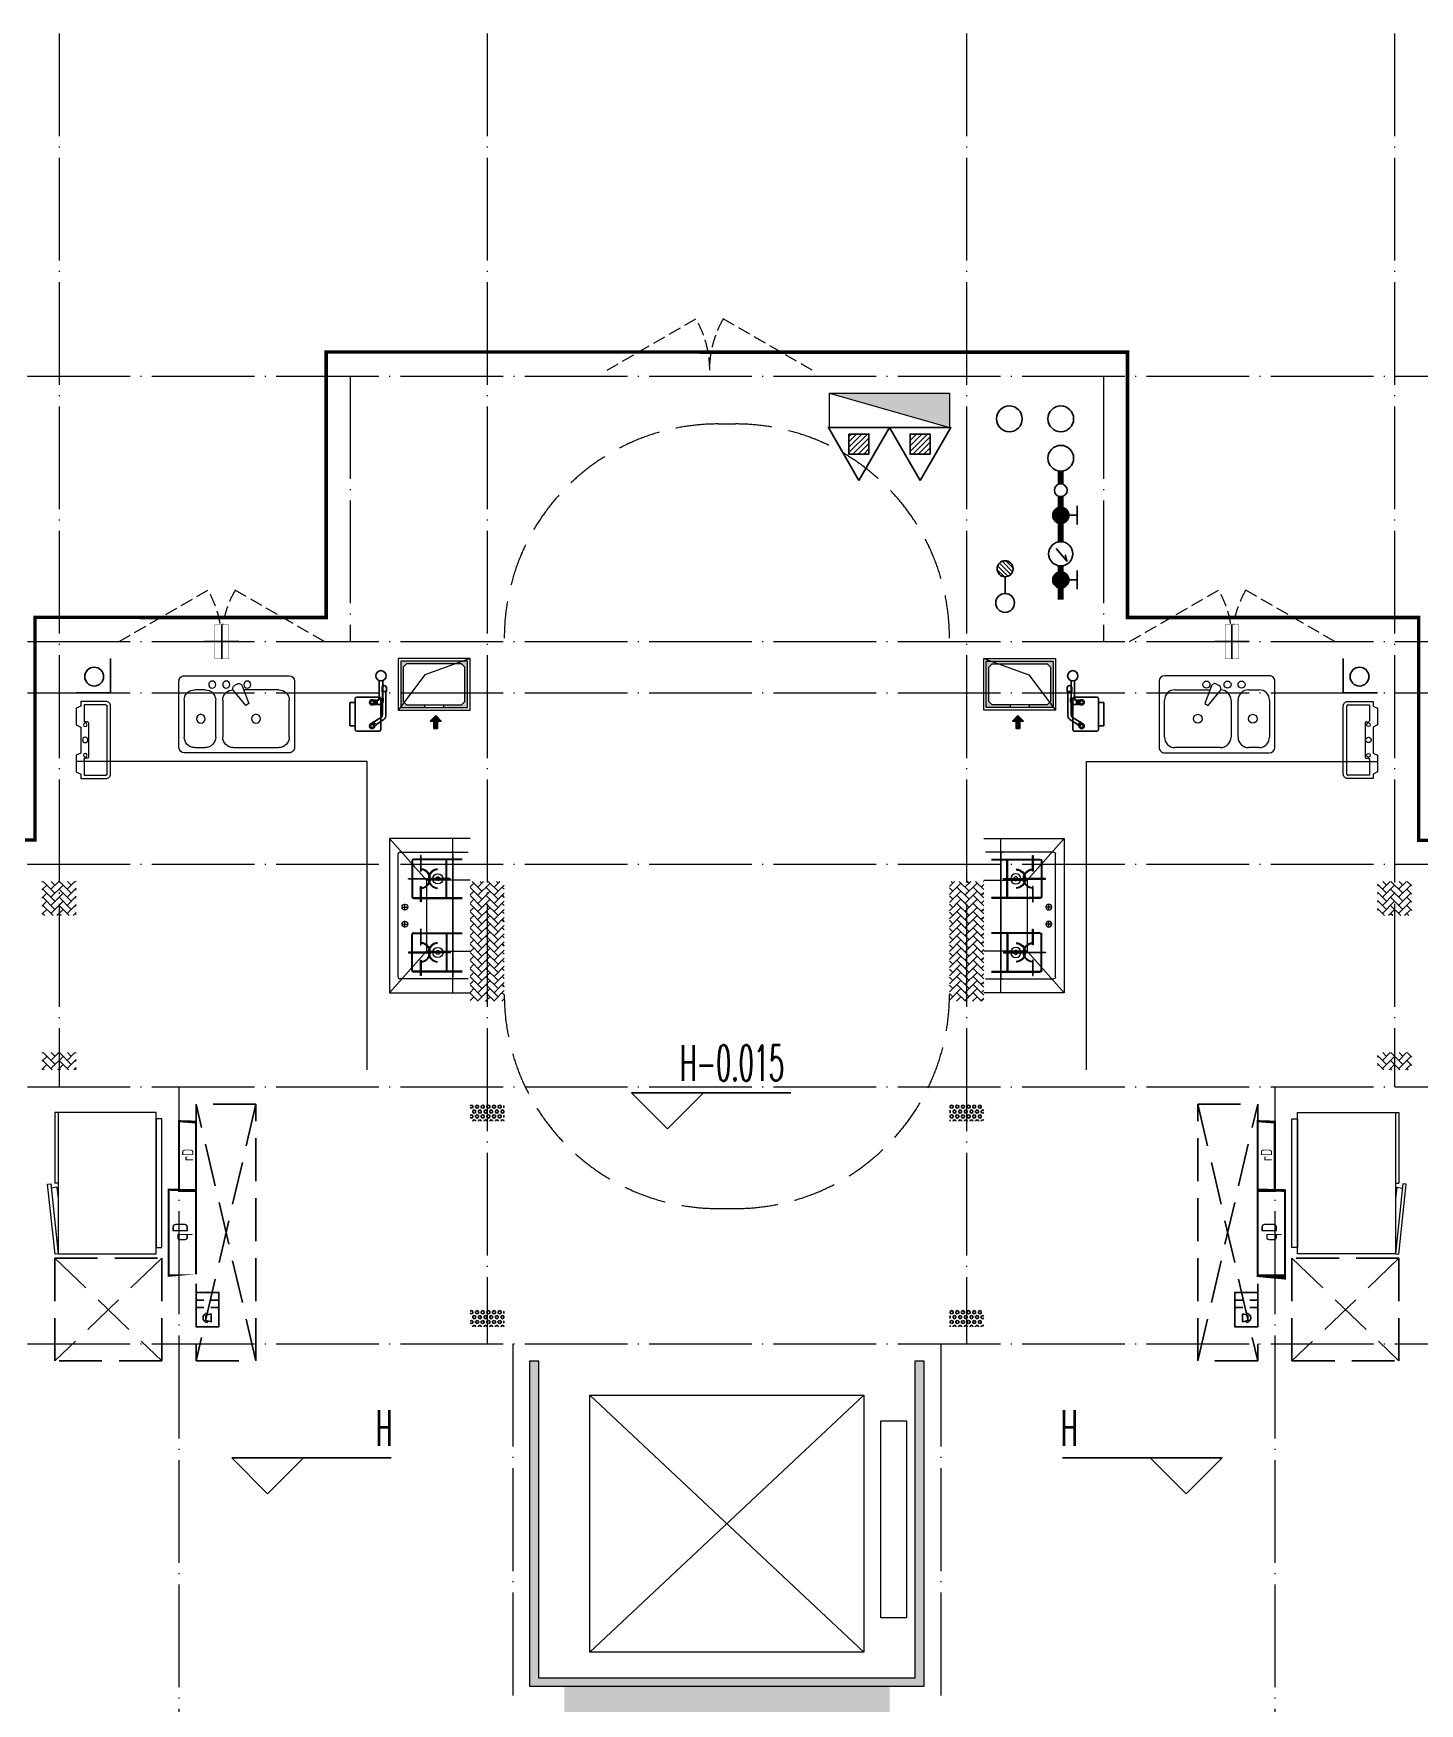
# Model space of a CAD drawing. Extents: x 27938 to 725830, y -209821 to 1628073.
# Drawn here: x 281767 to 289862, y -171835 to -162085 of the extents above; entities that cross this region are included whole.
import ezdxf
from ezdxf.enums import TextEntityAlignment as Align

# ---------------------------------------------------------------- set-up
doc = ezdxf.new("R2010")
doc.units = 0
doc.header["$LTSCALE"] = 1000
doc.header["$MEASUREMENT"] = 0
for name, pattern in [('A户型$0$DASH', [0.35, 0.25, -0.1]), ('DASH', [0.35, 0.25, -0.1]), ('DOTE', [2.4200000000000004, 2, -0.2, 0.02, -0.2])]:
    doc.linetypes.add(name, pattern=pattern)
for name, color, linetype, lineweight in [('3.5方案汇报，与郭总、侯月琴确定户型_t8$0$STAIR', 2, 'Continuous', 18), ('DOTE', 19, 'DOTE', 9), ('EQUIP-消防', 3, 'Continuous', 20), ('EQUIP_消火栓', 242, 'Continuous', 18), ('LVTRY', 1, 'Continuous', 13), ('PUB_HATCH', 8, 'Continuous', 9), ('STAIR', 2, 'Continuous', 18), ('WINDOW', 144, 'Continuous', 15), ('填充', 251, 'Continuous', 5), ('平面-空调室内机', 176, 'Continuous', 9), ('平面-空调预留孔', 173, 'Continuous', 15), ('空调', 76, 'Continuous', 13), ('立面-洞口示意', 152, 'Continuous', 13)]:
    doc.layers.add(name, color=color, linetype=linetype, lineweight=lineweight)
for name, color, linetype in [('5fur', 250, 'Continuous'), ('AH-FURNITURE', 1, 'Continuous'), ('DIM_ELEV', 3, 'Continuous'), ('EQUIP-安防', 3, 'Continuous'), ('EQUIP_地漏', 7, 'Continuous'), ('EQUIP_消防', 7, 'Continuous'), ('IP-bath&kitchen-JOHNSON', 4, 'Continuous'), ('PUB_TEXT', 4, 'Continuous'), ('VPIPE-中水', 122, 'Continuous'), ('VPIPE-凝结', 150, 'Continuous'), ('VPIPE-废水', 31, 'Continuous'), ('VPIPE-消防', 1, 'TG_X'), ('VPIPE-给水', 3, 'TG_J'), ('保温', 6, 'Continuous'), ('建筑-排气道', 9, 'Continuous'), ('机电标识类', 1, 'Continuous'), ('污水', 3, 'Continuous'), ('给水', 4, 'Continuous')]:
    doc.layers.add(name, color=color, linetype=linetype)
doc.styles.add('_TCH_DIM', font='SIMPLEX.shx', dxfattribs={"width": 0.7, "bigfont": 'GBCBIG.shx'})
doc.styles.add('_TEL_DIM', font='SIMPLEX', dxfattribs={"width": 0.8, "height": 3.5, "bigfont": 'HZTXT'})
doc.styles.add('DIM_FONT', font='SIMPLEX.shx', dxfattribs={"width": 0.56})
doc.styles.add('TG_LINETYPE', font='SIMPLEX', dxfattribs={"width": 0.8, "height": 3, "bigfont": 'HZTXT'})
doc.styles.add('房间名称', font='TSSDENG', dxfattribs={"width": 0.8, "bigfont": 'HZTXT'})
doc.linetypes.add('TG_J', pattern='A,2,-0.22,["J",TG_LINETYPE,S=0.1,R=0,X=-0.18,Y=-0.15],0', length=2.22)
doc.linetypes.add('TG_X', pattern='A,4,-0.3,["X",TG_LINETYPE,S=0.1,R=0,X=-0.23,Y=-0.15],0', length=4.3)
pattern_1 = [(45, (-1012960.294779111, -343660.6615687997), (0, 47.41575231924514), [100.584, -33.528]), (135, (-1012936.586919111, -343636.9537087997), (3.05311331771918e-15, 47.41575231924513), [100.584, -33.528])]
pattern_2 = [(45, (-1012960.392521861, -342660.6615692861), (0, 47.41575231924514), [100.584, -33.528]), (135, (-1012936.684661862, -342636.9537092861), (3.05311331771918e-15, 47.41575231924513), [100.584, -33.528])]
pattern_3 = [(45, (-503782.4698887531, -516048.4609178798), (0, 47.41575231924514), [100.584, -33.528]), (135, (-503758.7620287531, -516024.7530578797), (3.05311331771918e-15, 47.41575231924513), [100.584, -33.528])]
pattern_4 = [(90, (-503782.4698853028, -517398.4603122922), (-16.49778, 1.010197673501861e-15), [9.525, -19.05]), (210, (-503782.4698853028, -517398.4603122922), (8.248889999999996, -14.28749658604684), [9.525, -19.05]), (150, (-503782.4698853028, -517388.9353122922), (-8.248890000000003, -14.28749658604684), [9.525, -19.05])]
pattern_5 = [(90, (-503782.4698840767, -518598.460312426), (-16.49778, 1.010197673501861e-15), [9.525, -19.05]), (210, (-503782.4698840767, -518598.460312426), (8.248889999999996, -14.28749658604684), [9.525, -19.05]), (150, (-503782.4698840767, -518588.935312426), (-8.248890000000003, -14.28749658604684), [9.525, -19.05])]

# ---------------------------------------------------------------- blocks, each defined once
blk = doc.blocks.new('FGDGDRGSDGDG')
at = {"layer": 'DOTE', "linetype": 'DOTE', "ltscale": 0.3}
for p, q in [((499982.4698887544, 529998.4609255956), (499982.4698887547, 523848.4609176683)), ((502482.4698907363, 529998.4609255956), (502482.4698907366, 522348.4609178717)), ((505282.4698867749, 529998.4609255956), (505282.4698867745, 522348.4609178717)), ((507782.4698887568, 529998.4609255956), (507782.4698887565, 523848.4609176684)), ((488182.4698887547, 527998.4609255956), (546982.4698887588, 527998.4609255956)), ((501682.469890744, 527998.4609255956), (501682.4698907441, 526448.4609255957)), ((506082.4698867662, 527998.4609255956), (506082.4698867661, 526448.4609255957)), ((488182.4698887547, 526448.4609255956), (546982.4698887588, 526448.4609255956)), ((488182.4698887547, 526148.4609255956), (546982.4698887588, 526148.4609255956)), ((488182.4698887547, 525148.4609178718), (546982.4698887588, 525148.4609178716)), ((488182.4698887547, 523848.4609176682), (546982.4698887588, 523848.4609176688)), ((500682.4698887554, 523848.4609176682), (500682.4698887556, 513948.4609178714)), ((507082.4698887558, 523848.4609176682), (507082.4698887556, 513948.4609178714)), ((488182.4698887547, 522348.4609178717), (546982.4698887588, 522348.4609178717)), ((502632.4698907367, 522348.4609178717), (502632.4698907367, 520248.4609178249)), ((505132.4698867744, 522348.4609178717), (505132.4698867744, 520248.4609178249))]:
    blk.add_line(p, q, dxfattribs=at)
blk = doc.blocks.new('A$C00A30745')
at = {"layer": '5fur', "linetype": 'A户型$0$DASH'}
for p, q in [((10500.00284333667, 5899.999999862397), (10500.00103445677, 4399.999999427702)), ((10850.00284353783, 5899.999999862397), (10500.00103445677, 4399.999999427702)), ((10850.00284353783, 5899.999999862397), (10500.00284333667, 5899.999999862397)), ((10850.00103465794, 4399.999999427702), (10500.00284333667, 5899.999999862397)), ((10850.00103465794, 4399.999999427702), (10850.00284353783, 5899.999999862397)), ((9675.001893796027, 5000.002983217593), (10300.00284331664, 5000.002983217593)), ((9675.001893796027, 4399.999999427702), (9675.001893796027, 5000.002983217593)), ((9675.001893796027, 5000.002983217593), (10300.00284331664, 4399.999999427702)), ((10300.00284331664, 5000.002983217593), (9675.001893796027, 4399.999999427702)), ((10300.00284331664, 5000.002983217593), (10300.00284331664, 4399.999999427702)), ((10300.00284331664, 4399.999999427702), (9675.001893796027, 4399.999999427702)), ((10500.00103445677, 4399.999999427702), (10850.00103465794, 4399.999999427702))]:
    blk.add_line(p, q, dxfattribs=at)
blk = doc.blocks.new('rtyg7uyhg')
at = {"layer": 'LVTRY'}
for p, q in [((193590.3031336021, 45458.1133254503), (193590.3030643982, 45069.47696181395)), ((194234.6213208837, 45488.79502889935), (193620.9849572473, 45488.79513816872)), ((193925.7802168131, 45440.40881343969), (193940.0533153456, 45432.16822680717)), ((194265.3030643982, 45069.47684161765), (194265.3031336021, 45458.113205254)), ((193620.9848935069, 45130.84059271414), (193620.9849317512, 45345.61331998683)), ((193682.3485790417, 45406.97694542356), (193887.8216881326, 45406.97690883528)), ((193896.3984467548, 45429.87059594441), (193857.5823896687, 45326.26016876537)), ((193875.2965560293, 45316.03289288385), (193945.6178257855, 45401.45376218002)), ((194009.6212953876, 45345.61325078298), (194009.6212571432, 45130.84052351015)), ((194050.5303480524, 45130.84051622554), (194050.5303862967, 45345.61324349836)), ((194111.8940335871, 45406.97686893496), (194173.2576699507, 45406.97685800815)), ((194234.6212953876, 45345.61321071758), (194234.6212571432, 45130.84048344476)), ((193857.5823896687, 45326.26016876537), (193875.2965560293, 45316.03289288385)), ((193948.2576098526, 45069.47689807355), (193682.3485189436, 45069.47694542356)), ((194173.2576098526, 45069.47685800816), (194111.893973489, 45069.47686893508)), ((193620.9848771165, 45038.79513816872), (194234.621240753, 45038.79502889935))]:
    blk.add_line(p, q, dxfattribs=at)
for centre, radius in [((193866.4394935961, 45437.65873082454), 20.45454545454545), ((193989.1667663234, 45437.6587089707), 20.45454545454545), ((194070.9849481416, 45437.65869440146), 20.45454545454545), ((193815.3030944472, 45238.22692174855), 25.56818181818182), ((194137.4621853563, 45238.2268643822), 25.56818181818182)]:
    blk.add_circle(centre, radius, dxfattribs=at)
for centre, radius, start, end in [((193620.9849517839, 45458.11331998683), 30.68181818181818, 89.99998979807194, 179.9999897972382), ((193915.5529409315, 45422.69466753349), 20.45454545454545, 59.99998980057491, 159.4623117970261), ((194234.6213154203, 45458.11321071746), 30.68181818181818, 359.9999897972382, 89.99998979807194), ((193682.3485681149, 45345.61330905991), 61.36363636363636, 89.99998979807194, 179.9999897972382), ((193929.8260394641, 45414.45408090108), 20.45454545454545, 320.5376677968172, 59.99998980057491), ((193948.2576590239, 45345.6132617099), 61.36363636363636, 359.9999897972382, 89.99998979807194), ((194111.8940226603, 45345.61323257144), 61.36363636363636, 89.99998979807194, 179.9999897972382), ((194173.2576590239, 45345.6132216445), 61.36363636363636, 359.9999897972382, 89.99998979807194), ((193620.9848825799, 45069.47695635049), 30.68181818181818, 179.9999897972382, 269.9999897980719), ((193682.3485298705, 45130.84058178721), 61.36363636363636, 179.9999897972382, 269.9999897980719), ((193948.2576207797, 45130.8405344372), 61.36363636363636, 269.9999897980719, 359.9999897972382), ((194111.893984416, 45130.84050529861), 61.36363636363636, 179.9999897972382, 269.9999897980719), ((194173.2576207797, 45130.84049437181), 61.36363636363636, 269.9999897980719, 359.9999897972382), ((194234.6212462163, 45069.47684708112), 30.68181818181818, 269.9999897980719, 359.9999897972382)]:
    blk.add_arc(centre, radius, start, end, dxfattribs=at)
at = {"layer": 'LVTRY', "style": 'DIM_FONT', "width": 0.8, "flags": 9}
for tag in ['XSIZE', 'YSIZE']:
    blk.add_attdef(tag, (193927.8031388824, 45487.7665121054), '', height=0.5, rotation=89.99998979807198, dxfattribs=at)
blk = doc.blocks.new('A-Kitchen-7')
at = {"layer": 'LVTRY'}
for p, q in [((-518.6581278588565, 779.725278688129), (-7.244008776673581, 834.3051076843403)), ((-515, 756.005706589378), (-518.6581278588565, 779.725278688129)), ((-3.585880917788018, 810.5855355854728), (-515, 756.005706589378)), ((515, 756.005706589378), (-515, 756.005706589378)), ((-515, 756.005706589378), (-515, 40)), ((-485.6368437646597, 760.5342107040924), (-484.9384396369278, 756.005706589378)), ((-29.12075551543967, 766.9560861630598), (-112.0975807690556, 756.005706589378)), ((-29.12075551546877, 766.9560861630598), (-35.20590834700852, 806.4126680237241)), ((-7.244008776673581, 834.3051076843403), (-3.585880917788018, 810.5855355854728)), ((515, 780), (-5.820766091346741e-11, 780)), ((0, 756.005706589378), (-5.820766091346741e-11, 780)), ((515, 756.005706589378), (515, 780)), ((515, 40), (515, 756.005706589378)), ((-515, 40), (515, 40))]:
    blk.add_line(p, q, dxfattribs=at)
blk.add_lwpolyline([(-468.9430810984049, 40), (-468.9430810984049, 0), (468.9430810984049, 0), (468.9430810984632, 40)], close=True, dxfattribs=at)
blk = doc.blocks.new('A$C60D053AF')
at = {"layer": 'AH-FURNITURE', "color": 8}
for p, q in [((232.5000007597264, -89.99999966996256), (128.2842720070621, -89.99999966996256)), ((192.50000075961, -70.99998518347275), (327.5735938884318, -70.99998518347275)), ((192.50000075961, -90.99998518347275), (327.5735938884318, -90.99998518347275)), ((341.7157295121578, -96.85784955974668), (370.0190303710988, -143.1611504186876)), ((355.8578651358839, -82.71571393602062), (384.1611659948248, -129.0190147949615)), ((232.5000007597264, -109.9999996698461), (128.2842720075278, -109.9999996699626)), ((245.0000007597264, -129.4999851834727), (245.0000007597264, -122.4999996698461)), ((265.0000007597264, -129.4999851834727), (265.0000007597264, -122.4999996698461)), ((255.0000007597264, -280.9999851834727), (255.0000007597264, -250.9999851834727)), ((255.0000007597264, -280.9999851834727), (393.0000007597264, -280.9999851834727)), ((393.0000007597264, -280.9999851834727), (393.0000007597264, -250.9999851834727))]:
    blk.add_line(p, q, dxfattribs=at)
for points in [[(170.00000075961, -67.99998518347275, 1), (170.00000075961, -93.99998518358916), (192.50000075961, -93.99998518347275), (192.50000075961, -67.99998518347275)], [(268.0000007597264, -122.4999996698461), (268.0000007597264, -106.9999996698461, 0.4142135623724265), (248.0000007597264, -86.99999966984615), (232.5000007597264, -86.99999966984615), (232.50000075961, -112.9999996698461), (242.0000007597264, -112.9999996698461), (242.0000007597264, -122.4999996698461)], [(234.0000007597264, -250.9999851834727), (414.0000007597264, -250.9999851834727, 0.4142135623730951), (424.0000007597264, -240.9999851834727), (424.0000007597264, -110.9999851834727, 0.4142135623730951), (414.0000007597264, -100.9999851834727), (234.0000007597264, -100.9999851834727, 0.4142135623730951), (224.0000007597264, -110.9999851834727), (224.0000007597264, -240.9999851834727, 0.4142135623730951)], [(242.0000007597264, -151.9999851834727, 1), (268.0000007597264, -151.9999851834727), (268.0000007597264, -129.4999851834727), (242.0000007597264, -129.4999851834727)], [(383.8076126043452, -161.1923733388539, 1), (402.192388915224, -142.8075970279751), (386.2824863384012, -126.8976944513852), (367.8977100276388, -145.282470762264)]]:
    blk.add_lwpolyline(points, format="xyb", close=True, dxfattribs=at)
for centre, radius in [((100.0000007598428, -99.99999967066105), 30), ((255.0000007597264, -151.9999851834727), 15), ((255.0000007597264, -151.9999851834727), 10), ((393.0000007597264, -151.9999851834727), 15), ((393.0000007597264, -151.9999851834727), 10)]:
    blk.add_circle(centre, radius, dxfattribs=at)
for radius in [40, 20]:
    blk.add_arc((327.5735938884318, -110.9999851834727), radius, 45, 90, dxfattribs=at)
blk = doc.blocks.new('FRSDFDGDGDRGDR')
at = {"layer": '平面-空调预留孔'}
for p, q in [((699612.3179923807, 775043.9561356568), (699612.3179923807, 775441.1561356868)), ((699618.9179923869, 775447.756135683), (699746.3179923192, 775447.756135683)), ((699746.3179923192, 775447.756135683), (699746.3179923192, 775355.3561357355)), ((699719.9179922946, 775342.156135743), (699719.9179922946, 775142.9561356006)), ((699726.5179923008, 775348.7561357393), (699739.7179923131, 775348.7561357393)), ((699726.5179923008, 775136.3561356043), (699739.7179923131, 775136.3561356043)), ((699746.3179923192, 775129.7561356081), (699746.3179923192, 775037.3561356605)), ((699746.3179923192, 775037.3561356605), (699618.9179923869, 775037.3561356605))]:
    blk.add_line(p, q, dxfattribs=at)
blk.add_lwpolyline([(699766.1179923377, 775166.7161355871), (699792.5179923623, 775153.5161355946), (699792.5179923623, 775057.1561356493), (699766.1179923377, 775043.9561356568), (699766.1179923377, 775017.5561356718), (699618.9179923869, 775017.5561356718, -0.4142135623730951), (699592.5179923623, 775043.9561356568), (699592.5179923623, 775441.1561356868, -0.4142135623730951), (699618.9179923869, 775467.5561356718), (699766.1179923377, 775467.5561356718), (699766.1179923377, 775441.1561356868), (699792.5179923623, 775427.9561356943), (699792.5179923623, 775331.596135749), (699766.1179923377, 775318.3961357565)], format="xyb", close=True, dxfattribs=at)
for centre, radius in [((699739.7179923131, 775331.596135749), 10.55999999400228), ((699739.7179923131, 775243.1561357992), 15.83999999100342), ((699739.7179923131, 775153.5161355946), 10.55999999400228)]:
    blk.add_circle(centre, radius, dxfattribs=at)
for centre, radius, start, end in [((699618.917992382, 775441.1561356819), 6.600000001199078, 89.99999995997936, 179.9999999533093), ((699726.5179922959, 775342.1561357381), 6.600000001199078, 89.99999995997936, 179.9999999533093), ((699739.717992318, 775355.3561357405), 6.600000001206354, 269.9999999599793, 359.9999999533093), ((699726.5179922959, 775142.9561356056), 6.600000001199078, 180.0000000400206, 270.0000000533608), ((699739.717992318, 775129.7561356032), 6.600000001206354, 4.002063966804346e-08, 90.00000005336085), ((699618.917992382, 775043.9561356618), 6.600000001199078, 180.0000000400206, 270.0000000533608)]:
    blk.add_arc(centre, radius, start, end, dxfattribs=at)
blk = doc.blocks.new('*U69')
h = blk.add_hatch(color=5)
h.set_gradient(color1=(0, 0, 255), rotation=180, tint=1)
h.paths.add_polyline_path([(3.524958103184869e-15, -2.819966482547906e-15), (-6.350000000000009, -6.349999999999992), (-6.350000000000001, -2.159000000000014), (-15, -2.158999999999999), (-14.99999999999999, 2.159000000000044), (-6.349999999999993, 2.159000000000029), (-6.349999999999985, 6.350000000000009)])
at = {"color": 0, "linetype": 'Continuous'}
blk.add_lwpolyline([(3.524958103184869e-15, -2.819966482547906e-15), (-6.350000000000009, -6.349999999999992), (-6.350000000000001, -2.159000000000014), (-15, -2.158999999999999), (-14.99999999999999, 2.159000000000044), (-6.349999999999993, 2.159000000000029), (-6.349999999999985, 6.350000000000009)], close=True, dxfattribs=at)
blk = doc.blocks.new('sgrsefv')
at = {"layer": 'PUB_HATCH'}
blk.add_hatch(color=256, dxfattribs=at).paths.add_polyline_path([(1112933.294422049, 840916.328306399), (1112933.294422049, 840646.328306399), (1113073.294422049, 840646.328306399), (1113073.294422049, 840661.328306399), (1112968.294422049, 840661.328306399), (1112948.294422049, 840681.328306399), (1112948.294422049, 840881.328306399), (1112968.294422049, 840901.328306399), (1113288.294422049, 840901.328306399), (1113308.294422049, 840881.328306399), (1113308.294422049, 840681.328306399), (1113288.294422049, 840661.328306399), (1113183.294422049, 840661.328306399), (1113183.294422049, 840646.328306399), (1113323.294422049, 840646.328306399), (1113323.294422049, 840916.328306399)])
at = {"layer": 'LVTRY', "color": 1}
for p, q in [((1113073.294422049, 840661.328306399), (1113073.294422049, 840646.328306399)), ((1113183.294422049, 840661.328306399), (1113183.294422049, 840646.328306399))]:
    blk.add_line(p, q, dxfattribs=at)
for points in [[(1112918.294422049, 840931.328306399), (1113338.294422049, 840931.328306399), (1113338.294422049, 840631.328306399), (1112918.294422049, 840631.328306399)], [(1112933.294422049, 840916.328306399), (1113323.294422049, 840916.328306399), (1113323.294422049, 840646.328306399), (1112933.294422049, 840646.328306399)], [(1113288.294422049, 840661.328306399), (1112968.294422049, 840661.328306399), (1112948.294422049, 840681.328306399), (1112948.294422049, 840881.328306399), (1112968.294422049, 840901.328306399), (1113288.294422049, 840901.328306399), (1113308.294422049, 840881.328306399), (1113308.294422049, 840681.328306399), (1113288.294422049, 840661.328306399)]]:
    blk.add_lwpolyline(points, close=True, dxfattribs=at)
at = {"layer": '立面-洞口示意'}
blk.add_lwpolyline([(1112918.294422049, 840931.328306399), (1113181.846359163, 840837.3789231421), (1113338.294422049, 840631.328306399)], dxfattribs=at)
at = {"layer": '建筑-排气道', "xscale": -5, "yscale": 5, "zscale": 5, "rotation": 270}
blk.add_blockref('*U69', (1113118.391369574, 840599.0160356248), dxfattribs=at)
blk = doc.blocks.new('GDGDGDRGDG')
at = {"layer": 'IP-bath&kitchen-JOHNSON', "color": 8}
blk.add_lwpolyline([(500282.4698888286, 526348.4609182415), (500282.4698888226, 526148.460918165), (500082.4698888143, 526148.460918165)], dxfattribs=at)
at = {"layer": 'LVTRY', "color": 251}
for p, q in [((502128.2005002745, 525055.5051710735), (501912.2603992091, 525298.4609044121)), ((502382.4698858317, 525298.4609044121), (501912.2603992091, 525298.4609044121)), ((501912.2603992091, 525298.4609044121), (501912.2603992091, 524398.4609044121)), ((502282.4698858315, 524398.4609044121), (502282.4698858315, 525298.4609044121)), ((502382.4698858317, 525055.5051710735), (502128.2005002745, 525055.5051710735)), ((502128.2005002745, 525055.5051710735), (502128.2005002745, 524640.4066281962)), ((501912.2603992091, 524398.4609044121), (502128.2005002745, 524640.4066281962)), ((502128.2005002745, 524640.4066281962), (502382.4698858317, 524640.4066281962)), ((501912.2603992091, 524398.4609044121), (502382.4698858317, 524398.4609044121))]:
    blk.add_line(p, q, dxfattribs=at)
at = {"layer": 'LVTRY'}
for p, q in [((501962.4698858317, 524488.4609044121), (501962.4698858317, 525208.4609044121)), ((501972.4698858317, 525218.4609044121), (502372.4698858317, 525218.4609044122)), ((502042.4698858317, 525168.4609044122), (502042.4698858317, 524958.4609044122)), ((502047.4698858317, 525168.4609044122), (502047.4698858317, 524958.4609044122)), ((502337.4698858317, 525178.4609044123), (502052.4698858317, 525178.4609044122)), ((502337.4698858317, 525173.4609044123), (502052.4698858317, 525173.4609044122)), ((502092.7198858312, 525198.4609044123), (502092.7198858312, 525108.4609044122)), ((502097.2198858312, 525198.4609044123), (502092.7198858312, 525198.4609044123)), ((502097.2198858312, 525108.4609044122), (502097.2198858312, 525198.4609044123)), ((502242.4698858315, 524958.4609044122), (502242.4698858315, 525168.4609044123)), ((502247.4698858315, 524958.4609044122), (502247.4698858315, 525168.4609044123)), ((502282.4698858315, 525208.4609044122), (502282.4698858312, 524488.4609044121)), ((502022.4698858319, 525065.7109044124), (502149.9698858319, 525065.7109044124)), ((502022.4698858319, 525061.2109044124), (502022.4698858319, 525065.7109044124)), ((502149.9698858319, 525061.2109044124), (502022.4698858319, 525061.2109044124)), ((502092.7198858312, 525108.4609044122), (502097.2198858312, 525108.4609044122)), ((502267.4698858312, 525065.7109044124), (502139.9698858312, 525065.7109044124)), ((502139.9698858312, 525065.7109044124), (502139.9698858312, 525061.2109044124)), ((502139.9698858312, 525061.2109044124), (502267.4698858312, 525061.2109044124)), ((502149.9698858319, 525065.7109044124), (502149.9698858319, 525061.2109044124)), ((502267.4698858312, 525061.2109044124), (502267.4698858312, 525065.7109044124)), ((502282.4698858315, 524640.4066281962), (502282.4698858315, 525055.5051710735)), ((502052.4698858317, 524953.4609044122), (502337.4698858317, 524953.4609044122)), ((502052.4698858317, 524948.4609044122), (502337.4698858317, 524948.4609044122)), ((502092.7198858312, 524928.4609044121), (502092.7198858312, 525018.4609044122)), ((502092.7198858312, 525018.4609044122), (502097.2198858312, 525018.4609044122)), ((502097.2198858312, 525018.4609044122), (502097.2198858312, 524928.4609044121)), ((501983.0730822186, 524898.4609044121), (502021.8666894461, 524898.4609044121)), ((502002.4698858317, 524879.064100799), (502002.4698858317, 524917.8577080265)), ((502097.2198858312, 524928.4609044121), (502092.7198858312, 524928.4609044121)), ((501983.0730822186, 524798.4609044121), (502021.8666894461, 524798.4609044121)), ((502002.4698858317, 524779.064100799), (502002.4698858317, 524817.8577080265)), ((502052.4698858317, 524748.4609044121), (502337.4698858317, 524748.4609044121)), ((502092.7198858312, 524768.4609044121), (502092.7198858312, 524678.4609044121)), ((502097.2198858312, 524768.4609044121), (502092.7198858312, 524768.4609044121)), ((502097.2198858312, 524678.4609044121), (502097.2198858312, 524768.4609044121)), ((502042.4698858317, 524528.4609044121), (502042.4698858317, 524738.4609044121)), ((502047.4698858317, 524528.4609044121), (502047.4698858317, 524738.4609044121)), ((502052.4698858317, 524743.4609044121), (502337.4698858317, 524743.4609044121)), ((502092.7198858312, 524678.4609044121), (502097.2198858312, 524678.4609044121)), ((502242.4698858315, 524738.4609044121), (502242.4698858315, 524528.460904412)), ((502247.4698858315, 524738.4609044121), (502247.4698858315, 524528.460904412)), ((502149.9698858319, 524635.7109044119), (502022.4698858319, 524635.7109044119)), ((502022.4698858319, 524635.7109044119), (502022.4698858319, 524631.2109044119)), ((502022.4698858319, 524631.2109044119), (502149.9698858319, 524631.2109044119)), ((502092.7198858312, 524498.4609044121), (502092.7198858312, 524588.4609044121)), ((502092.7198858312, 524588.4609044121), (502097.2198858312, 524588.4609044121)), ((502097.2198858312, 524588.4609044121), (502097.2198858312, 524498.4609044121)), ((502139.9698858312, 524631.2109044119), (502139.9698858312, 524635.7109044119)), ((502139.9698858312, 524635.7109044119), (502267.4698858312, 524635.7109044119)), ((502267.4698858312, 524631.2109044119), (502139.9698858312, 524631.2109044119)), ((502149.9698858319, 524631.2109044119), (502149.9698858319, 524635.7109044119)), ((502267.4698858312, 524635.7109044119), (502267.4698858312, 524631.2109044119)), ((502372.4698858315, 524478.4609044121), (501972.4698858317, 524478.4609044121)), ((502337.4698858317, 524523.460904412), (502052.4698858317, 524523.4609044121)), ((502337.4698858317, 524518.460904412), (502052.4698858317, 524518.4609044121)), ((502097.2198858312, 524498.4609044121), (502092.7198858312, 524498.4609044121))]:
    blk.add_line(p, q, dxfattribs=at)
blk.add_lwpolyline([(501782.4698858307, 523948.4609176648), (501782.4698858315, 525748.4608911595), (500082.3728921729, 525748.4610990545)], dxfattribs=at)
for centre, radius in [((502194.9698858317, 525063.4609044122), 29.7), ((502194.9698858317, 525063.4609044122), 11.7), ((502002.4698858317, 524898.4609044121), 16.99680361435897), ((502002.4698858317, 524798.4609044121), 16.99680361435897), ((502194.9698858317, 524633.4609044121), 29.7), ((502194.9698858317, 524633.4609044121), 11.7)]:
    blk.add_circle(centre, radius, dxfattribs=at)
for centre, radius, start, end in [((501972.4698858317, 525208.4609044121), 10, 90, 180), ((502052.4698858317, 525168.4609044122), 10, 90, 180), ((502052.4698858317, 525168.4609044122), 5, 90, 180), ((502237.4698858315, 525168.4609044123), 10, 0, 90), ((502237.4698858315, 525168.4609044123), 5, 0, 90), ((502272.4698858315, 525208.4609044122), 10, 0, 90), ((502094.9698858315, 525063.4609044122), 56.7, 2.274239183980156, 87.72576081582116), ((502094.9698858315, 525063.4609044122), 52.2, 2.470411041434378, 87.52958895834998), ((502094.9698858315, 525063.4609044122), 56.7, 272.2742391841789, 357.7257608160198), ((502094.9698858315, 525063.4609044122), 52.2, 272.47041104165, 357.5295889585657), ((502194.9698858317, 525063.4609044122), 56.7, 92.27423918417882, 177.7257608160198), ((502194.9698858317, 525063.4609044122), 56.7, 182.2742391839801, 267.7257608158212), ((502194.9698858317, 525063.4609044122), 52.2, 92.47041104165004, 177.5295889585656), ((502194.9698858317, 525063.4609044122), 52.2, 182.4704110414343, 267.52958895835), ((502052.4698858317, 524958.4609044122), 10, 180, 270), ((502052.4698858317, 524958.4609044122), 5, 180, 270), ((502237.4698858315, 524958.4609044122), 5, 270, 0), ((502237.4698858315, 524958.4609044122), 10, 270, 0), ((502052.4698858317, 524738.4609044121), 10, 90, 180), ((502237.4698858315, 524738.4609044121), 10, 0, 90), ((502052.4698858317, 524738.4609044121), 5, 90, 180), ((502094.9698858315, 524633.4609044121), 56.7, 2.274239183980156, 87.72576081582116), ((502094.9698858315, 524633.4609044121), 52.2, 2.470411041434378, 87.52958895834998), ((502194.9698858317, 524633.4609044121), 56.7, 92.27423918417882, 177.7257608160198), ((502194.9698858317, 524633.4609044121), 52.2, 92.47041104165004, 177.5295889585656), ((502237.4698858315, 524738.4609044121), 5, 0, 90), ((502094.9698858315, 524633.4609044121), 56.7, 272.2742391841789, 357.7257608160198), ((502094.9698858315, 524633.4609044121), 52.2, 272.47041104165, 357.5295889585657), ((502194.9698858317, 524633.4609044121), 56.7, 182.2742391839801, 267.7257608158212), ((502194.9698858317, 524633.4609044121), 52.2, 182.4704110414343, 267.52958895835), ((501972.4698858317, 524488.4609044121), 10, 180, 270), ((502052.4698858317, 524528.4609044121), 10, 180, 270), ((502052.4698858317, 524528.4609044121), 5, 180, 270), ((502237.4698858315, 524528.460904412), 5, 270, 0), ((502237.4698858315, 524528.460904412), 10, 270, 0), ((502272.4698858312, 524488.4609044121), 10, 270, 0)]:
    blk.add_arc(centre, radius, start, end, dxfattribs=at)
at = {"xscale": -1}
for name, p in [('sgrsefv', (1615300.764307892, -314582.8679974646)), ('rtyg7uyhg', (694947.7729906696, 480759.6658345199)), ('FRSDFDGDGDRGDR', (1199874.987881154, -249369.0952173925))]:
    blk.add_blockref(name, p, dxfattribs=at)
at = {"rotation": 270}
blk.add_blockref('A$C60D053AF', (501962.4698858433, 526348.4603089065), dxfattribs=at)
at = {"layer": 'LVTRY', "color": 1, "extrusion": (0, 0, -1), "xscale": -0.7999999999883585, "yscale": 0.7999999999883585, "zscale": -0.7999999999883585, "rotation": 270}
blk.add_blockref('A-Kitchen-7', (-500582.4698887609, 523286.4609181132), dxfattribs=at)
blk = doc.blocks.new('$TwtSys$00000434')
for p, q in [((-0.5, 0.5), (-0.5, -0.5)), ((-0.5, -0.5), (0.5, 0.5)), ((0.5, 0.5), (-0.5, 0.5)), ((0.5, -0.5), (0.5, 0.5)), ((-0.5, -0.5), (0.5, -0.5))]:
    blk.add_line(p, q)
blk.add_solid([(0.5, -0.5), (0.5, 0.5), (-0.5, -0.5)])
blk = doc.blocks.new('$TwtSys$00000546')
h = blk.add_hatch()
h.set_pattern_fill('ANSI31', color=1, scale=200, style=0)
h.set_pattern_definition([(45, (-38543.80223862439, -6670.830405693208), (-17.67766952966369, 17.67766952966369), [])])
h.paths.add_polyline_path([(-64.92232553117356, 173.7449990885525), (64.922325531159, 173.7449990885525), (64.922325531159, 43.90034802621994), (-64.92232553117356, 43.90034802621994)])
at = {"color": 1}
for points in [[(0, 343.6163707387423), (-198.3870041439732, 0), (198.3870041439732, 0)], [(-64.92232553117356, 173.7449990885525), (64.922325531159, 173.7449990885525), (64.922325531159, 43.90034802621994), (-64.92232553117356, 43.90034802621994)]]:
    blk.add_lwpolyline(points, close=True, dxfattribs=at)
blk = doc.blocks.new('A$C2705576B')
at = {"layer": '给水'}
h = blk.add_hatch(color=256, dxfattribs=at)
edge = h.paths.add_edge_path()
edge.add_arc((417.4753939132206, -1741.187018943019), 47.17066666666666, 0, 360)
h = blk.add_hatch(color=256, dxfattribs=at)
edge = h.paths.add_edge_path()
edge.add_arc((794.6793657876551, -1741.187018943019), 47.17066666666666, 0, 360)
for p, q in [((363.1358234086074, -1645.378875686787), (471.8149644187652, -1645.378875686787)), ((417.4753939132206, -1741.187018943019), (417.4753939132206, -1645.378875686787)), ((740.3397952830419, -1645.378875686787), (849.0189362931997, -1645.378875686787)), ((794.6793657876551, -1741.187018943019), (794.6793657876551, -1645.378875686787)), ((525.2828902192414, -1704.277946659364), (564.0495230220258, -1714.966761028394)), ((601.1412538066506, -1768.080788225867), (525.283035626635, -1704.277946659364))]:
    blk.add_line(p, q, dxfattribs=at)
at = {"layer": '给水', "const_width": 35.378}
for points in [[(499.0671900771558, -1741.187018943019), (302.4753939132206, -1741.187018943019)], [(903.4753939132206, -1741.187018943019), (640.5791900772601, -1741.187018943019)], [(1052.830608317163, -1741.187018943019), (978.4711268208921, -1741.187018943019)]]:
    blk.add_lwpolyline(points, dxfattribs=at)
at = {"layer": '给水'}
for centre, radius in [((417.4753939132206, -1741.187018943019), 47.17066666666666), ((569.823190077208, -1741.187018943019), 70.756), ((794.6793657876551, -1741.187018943019), 47.17066666666666), ((940.9753939132206, -1741.187018943019), 37.5)]:
    blk.add_circle(centre, radius, dxfattribs=at)
blk = doc.blocks.new('$TwtSys$00000141')
at = {"color": 1}
for p, q in [((-47.09803151780761, 3.836055847277748), (-5.041545145413693, 45.89254221967349)), ((-47.09803151780761, 3.836055847277748), (-5.041545145413693, 45.89254221967349)), ((-43.60958444554853, -17.52724007043071), (17.52724007042889, 43.60958444554853)), ((-43.60958444554853, -17.52724007043071), (17.52724007042889, 43.60958444554853)), ((-33.23401871576607, -33.23401871577153), (33.23401871576607, 33.23401871576425)), ((-33.23401871576607, -33.23401871576971), (33.23401871576607, 33.23401871576425)), ((-16.17805684451741, -43.53063328177632), (43.79137317708955, 16.43879673983065)), ((-16.17805684451741, -43.53063328177632), (43.79137317708955, 16.43879673983247)), ((5.715553844029273, -46.12975947626182), (46.12974035062325, -5.715572969671484)), ((5.715553844029273, -46.12975947626182), (46.12974035062325, -5.715572969671484))]:
    blk.add_line(p, q, dxfattribs=at)
blk.add_circle((0, -1.818989403545856e-12), 47, dxfattribs=at)
blk.add_circle((0, -1.818989403545856e-12), 47, dxfattribs=at)
blk = doc.blocks.new('dongkong')
blk.add_wipeout([(-603756.0415179721, 210770.96306340612), (-603756.0415180603, 210570.80961624245), (-603836.0415181214, 210570.80961593534), (-603836.0415181519, 210770.96306307407)])
at = {"layer": '机电标识类', "color": 250, "linetype": 'DASH', "ltscale": 400}
for p, q in [((-603796.0415180789, 210770.9630630909), (-603796.0415180789, 210570.8096162414)), ((-603896.0415180789, 210670.6929921169), (-603696.0415180789, 210670.6929921169))]:
    blk.add_line(p, q, dxfattribs=at)
at = {"layer": '空调', "color": 6, "linetype": 'DASH', "const_width": 2}
blk.add_lwpolyline([(-603756.0415180789, 210770.9630630909), (-603756.0415180789, 210570.8096162414), (-603836.0415180789, 210570.8096162414), (-603836.0415180789, 210770.9630630909)], close=True, dxfattribs=at)
blk = doc.blocks.new('A$C263B1184')
at = {"layer": '保温', "linetype": 'ByBlock', "ltscale": 10}
h = blk.add_hatch(dxfattribs=at)
h.set_pattern_fill('AR-HBONE', color=251, scale=55)
h.set_pattern_definition(pattern_2)
h.paths.add_polyline_path([(-3699.998795152118, 8799.99990214809), (-3699.998836558429, 8999.999899138289), (-3899.998820249224, 9000.000095783209), (-3899.998778842913, 8800.000098792894)])
h = blk.add_hatch(dxfattribs=at)
h.set_pattern_fill('AR-HBONE', color=251, scale=55)
h.set_pattern_definition(pattern_3)
h.paths.add_polyline_path([(-1199.901053229521, 8299.999897828966), (-1199.901094635832, 8999.999290105829), (-1399.901078326628, 8999.999486750748), (-1399.901036920317, 8300.00009447377)])
h = blk.add_hatch(dxfattribs=at)
h.set_pattern_fill('AR-HBONE', color=251, scale=55)
h.set_pattern_definition(pattern_3)
h.paths.add_polyline_path([(1399.901053234527, 8299.999897828966), (1399.901094640838, 8999.999290105829), (1599.901078331633, 8999.999486750748), (1599.901036925323, 8300.00009447377)])
h = blk.add_hatch(dxfattribs=at)
h.set_pattern_fill('AR-HBONE', color=251, scale=55)
h.set_pattern_definition(pattern_2)
h.paths.add_polyline_path([(3899.998795157124, 8799.99990214809), (3899.998836563434, 8999.999899138289), (4099.99882025423, 9000.000095783209), (4099.998778847919, 8800.000098792894)])
h = blk.add_hatch(dxfattribs=at)
h.set_pattern_fill('AR-HBONE', color=251, scale=55)
h.set_pattern_definition(pattern_1)
h.paths.add_polyline_path([(-3699.901048339845, 7899.999902584299), (-3699.90109380841, 7999.999899624672), (-3899.901077499206, 8000.000096269592), (-3899.901032030641, 7900.000099229219)])
h = blk.add_hatch(dxfattribs=at)
h.set_pattern_fill('AR-HBONE', color=251, scale=55)
h.set_pattern_definition(pattern_1)
h.paths.add_polyline_path([(3899.901048344851, 7899.999902584299), (3899.901093813416, 7999.999899624672), (4099.901077504212, 8000.000096269592), (4099.901032035646, 7900.000099229219)])
at = {"layer": '保温', "linetype": 'Continuous', "ltscale": 10}
h = blk.add_hatch(dxfattribs=at)
h.set_pattern_fill('HEX', color=251, scale=10, angle=90, style=0)
h.set_pattern_definition(pattern_4)
h.paths.add_polyline_path([(-1199.901050495275, 7599.999898202543), (-1199.901091185515, 7699.999895693327), (-1399.90107487631, 7700.000092338363), (-1399.90103418607, 7600.000094847346)])
h = blk.add_hatch(dxfattribs=at)
h.set_pattern_fill('HEX', color=251, scale=10, angle=90, style=0)
h.set_pattern_definition(pattern_4)
h.paths.add_polyline_path([(1399.901050500281, 7599.999898202543), (1399.901091190521, 7699.999895693327), (1599.901074881316, 7700.000092338363), (1599.901034191076, 7600.000094847346)])
h = blk.add_hatch(dxfattribs=at)
h.set_pattern_fill('HEX', color=251, scale=10, angle=90, style=0)
h.set_pattern_definition(pattern_5)
h.paths.add_polyline_path([(-1200.00000617106, 6399.999117761559), (-1199.901089959487, 6499.999895559682), (-1399.901073650282, 6500.000092204486), (-1399.999989861855, 6399.999314406363)])
h = blk.add_hatch(dxfattribs=at)
h.set_pattern_fill('HEX', color=251, scale=10, angle=90, style=0)
h.set_pattern_definition(pattern_5)
h.paths.add_polyline_path([(1400.000006176066, 6399.999117761559), (1399.901089964493, 6499.999895559682), (1599.901073655288, 6500.000092204486), (1599.999989866861, 6399.999314406363)])
h = blk.add_hatch(dxfattribs=at)
h.set_pattern_fill('HEX', color=251, scale=10, angle=90, style=0)
h.set_pattern_definition([(90, (-503782.4698887531, -516048.4609178798), (-16.49778, 1.010197673501861e-15), [9.525, -19.05]), (210, (-503782.4698887531, -516048.4609178798), (8.248889999999996, -14.28749658604684), [9.525, -19.05]), (150, (-503782.4698887531, -516038.9359178797), (-8.248890000000003, -14.28749658604684), [9.525, -19.05])])
h.paths.add_polyline_path([(1050.098201912653, 4099.99990215787), (1050.098160506343, 4299.999899148068), (-849.9992586476728, 4300.000095792988), (-849.9992172413622, 4100.000098802673)])
blk = doc.blocks.new('$equip$00002628')
at = {"linetype": 'Continuous'}
for p, q in [((-0.624999999998181, 0.4150000000045111), (0.625000000001819, 0.4150000000045111)), ((-0.624999999998181, -0.4150000000045111), (-0.624999999998181, 0.4150000000045111)), ((-0.4717313354612998, 0.009603462141967611), (-0.4090194958534994, 0.009603462141967611)), ((-0.4457289298279647, -0.1375965378647379), (-0.3945289298262651, 0.05760346212991863)), ((-0.3945289298262651, 0.05760346212991863), (-0.3945289298262651, 0.05760346212991863)), ((-0.3945289298262651, 0.05760346212991863), (-0.2057289298081741, 0.05760346212991863)), ((-0.2057289298081741, 0.05760346212991863), (-0.1545289298064745, -0.1375965378647379)), ((-0.1912383637663879, 0.009603462141967611), (-0.1285265242022433, 0.009603462141967611)), ((0.07074779736467462, 0.1292446097322681), (0.07074779736467462, 0.4150000000045111)), ((0.3500291924156045, 0.1292446097322681), (0.3500291924156045, 0.4150000000045111)), ((0.625000000001819, 0.4150000000045111), (0.625000000001819, -0.4150000000045111)), ((0.625000000001819, -0.4150000000045111), (-0.624999999998181, -0.4150000000045111)), ((-0.1545289298064745, -0.1375965378647379), (-0.4457289298279647, -0.1375965378647379)), ((0.07074779736467462, -0.4150000000045111), (0.07074779736467462, -0.1292446097468201)), ((0.3500291924156045, -0.4150000000045111), (0.3500291924156045, -0.1292446097468201))]:
    blk.add_line(p, q, dxfattribs=at)
at = {"const_width": 0.05}
blk.add_lwpolyline([(-0.624999999998181, 0.4150000000045111), (0.625000000001819, 0.4150000000045111), (0.625000000001819, -0.4150000000045111), (-0.624999999998181, -0.4150000000045111), (-0.624999999998181, 0.4150000000045111), (0.625000000001819, 0.4150000000045111)], dxfattribs=at)
at = {"linetype": 'Continuous'}
blk.add_arc((-0.3001289298244956, -0.01143547351603047), 0.1728873113639825, 6.989740462788838, 173.0102595372112, dxfattribs=at)
for p in [(-0.624999999998181, 0), (1.818989403545856e-12, 0.4150000000045111), (1.818989403545856e-12, -0.4150000000045111), (0.625000000001819, -3.637978807091713e-12)]:
    blk.add_point(p)
at = {"color": 7, "style": '_TEL_DIM', "flags": 1}
blk.add_attdef('A', text='', height=2.5e-05, dxfattribs=at).set_placement((1.818989403545856e-12, 0), align=Align.MIDDLE_CENTER)
blk = doc.blocks.new('GDGRDGDRGDFD')
at = {"layer": 'EQUIP-消防', "const_width": 12.82051282052028}
blk.add_lwpolyline([(136866.5605577994, 335507.811971089), (136366.5605577994, 335507.8119710906), (136366.5605577991, 335347.8119710904), (136866.5605577991, 335347.8119710888)], close=True, dxfattribs=at)
at = {"layer": 'PUB_TEXT', "color": 7, "true_color": 0xffffff, "style": '房间名称', "width": 0.8}
blk.add_text('qD', height=90, dxfattribs=at).set_placement((136565.0499633249, 335395.5346836653))
blk = doc.blocks.new('FSFSFSFSEG')
at = {"layer": 'EQUIP-消防', "const_width": 12.82051282052028}
blk.add_lwpolyline([(136866.5605577994, 335152.5449090759), (136466.5605577994, 335152.5449090774), (136466.5605577991, 335052.5449090772), (136866.5605577991, 335052.5449090757)], close=True, dxfattribs=at)
at = {"layer": 'PUB_TEXT', "color": 7, "true_color": 0xffffff, "style": '房间名称', "width": 0.8}
blk.add_text('rD', height=64.8, dxfattribs=at).set_placement((136633.7425204425, 335069.0046025831))
blk = doc.blocks.new('HFHFHTFCD')
at = {"rotation": 90}
for name, p in [('FSFSFSFSEG', (617769.1236115512, 235157.1646164444)), ('FSFSFSFSEG', (624069.1236115464, 235157.1646164441)), ('GDGRDGDRGDFD', (618064.3917080209, 234757.1646164444)), ('GDGRDGDRGDFD', (624424.390673558, 234757.164616444))]:
    blk.add_blockref(name, p, dxfattribs=at)
at = {"layer": 'EQUIP-安防', "yscale": 160, "zscale": 160}
for p, xscale, rotation in [((282782.9797369313, 370923.7251742432), 160, 90), ((288850.1776680119, 370923.7251742432), -160, 270)]:
    blk.add_blockref('$equip$00002628', p, dxfattribs=dict(at, xscale=xscale, rotation=rotation))

msp = doc.modelspace()

# ---------------------------------------------------------------- hatches: boundary and pattern name
at = {"layer": '填充'}
h = msp.add_hatch(dxfattribs=at)
h.set_pattern_fill('隔热材料02', color=256, scale=100, style=0)
h.set_pattern_definition([(0, (-888391.6240727637, -780473.4348513405), (0, 50), []), (0, (-888391.6240727637, -780456.7683513404), (0, 50), []), (270, (-888347.8825727637, -780448.1371013405), (50, -9.184850993605149e-15), [5.01775, -44.98225]), (270, (-888385.3413227637, -780448.1371013405), (50, -9.184850993605149e-15), [5.01775, -44.98225]), (90, (-888359.8295727636, -780482.0661013405), (-50, 3.061616997868383e-15), [5.01775, -44.98225]), (90, (-888373.3945727638, -780482.0661013405), (-50, 3.061616997868383e-15), [5.01775, -44.98225]), (180, (-888341.5998227637, -780490.1016013405), (-6.123233995736766e-15, -50), [50.02425, 0.02425]), (135, (-888355.5570727637, -780487.5928513404), (2.775557561562891e-15, 49.99987405109137), [4.268000000000001, -66.44274999999999]), (116.56505, (-888308.5750727636, -780484.5748513405), (0.0001128305918363104, 49.99993342107836), [2.804999999999997, -108.9984999999999]), (116.56505, (-888358.5750727636, -780484.5748513405), (0.0001128305918363104, 49.99993342107836), [2.804999999999997, -108.9984999999999]), (153.43495, (-888300.5395727636, -780490.1016013405), (-0.0001128305918057793, 49.99993342107837), [5.609999999999999, -106.1935]), (153.43495, (-888350.5395727636, -780490.1016013405), (-0.0001128305918057793, 49.99993342107837), [5.609999999999999, -106.1935]), (63.43495000000001, (-888309.8295727636, -780477.0483513405), (-0.0001128305918307593, 49.99993342107837), [26.714, -85.0895]), (63.43495000000001, (-888359.8295727636, -780477.0483513405), (-0.0001128305918307593, 49.99993342107837), [26.714, -85.0895]), (116.56505, (-888297.8825727637, -780448.1371013405), (0.0001128305918363104, 49.99993342107836), [2.804999999999997, -108.9984999999999]), (116.56505, (-888347.8825727637, -780448.1371013405), (0.0001128305918363104, 49.99993342107836), [2.804999999999997, -108.9984999999999]), (135, (-888349.1370727638, -780445.6283513404), (2.775557561562891e-15, 49.99987405109137), [4.268000000000001, -66.44274999999999]), (153.43495, (-888302.1550727637, -780442.6103513405), (-0.0001128305918057793, 49.99993342107837), [5.609999999999999, -106.1935]), (153.43495, (-888352.1550727637, -780442.6103513405), (-0.0001128305918057793, 49.99993342107837), [5.609999999999999, -106.1935]), (45, (-888384.0868227637, -780445.6283513404), (0, 49.99987405109137), [4.268000000000001, -66.44274999999999]), (63.43495000000001, (-888335.3413227637, -780448.1371013405), (-0.0001128305918307593, 49.99993342107837), [2.805, -108.9985]), (63.43495000000001, (-888385.3413227637, -780448.1371013405), (-0.0001128305918307593, 49.99993342107837), [2.805, -108.9985]), (26.56505, (-888331.0690727638, -780442.6103513405), (0.0001128305918307593, 49.99993342107837), [5.609999999999999, -106.1935]), (26.56505, (-888381.0690727638, -780442.6103513405), (0.0001128305918307593, 49.99993342107837), [5.609999999999999, -106.1935]), (116.56505, (-888323.3945727638, -780477.0483513405), (0.0001128305918363104, 49.99993342107836), [26.71399999999997, -85.0894999999999]), (116.56505, (-888373.3945727638, -780477.0483513405), (0.0001128305918363104, 49.99993342107836), [26.71399999999997, -85.0894999999999]), (45, (-888377.6668227637, -780487.5928513404), (0, 49.99987405109137), [4.268000000000001, -66.44274999999999]), (63.43495000000001, (-888324.6488227638, -780484.5748513405), (-0.0001128305918307593, 49.99993342107837), [2.805, -108.9985]), (63.43495000000001, (-888374.6488227638, -780484.5748513405), (-0.0001128305918307593, 49.99993342107837), [2.805, -108.9985]), (26.56505, (-888332.6845727636, -780490.1016013405), (0.0001128305918307593, 49.99993342107837), [5.609999999999999, -106.1935]), (26.56505, (-888382.6845727636, -780490.1016013405), (0.0001128305918307593, 49.99993342107837), [5.609999999999999, -106.1935])])
h.paths.add_polyline_path([(286916.773256269, -169834.8040476264), (286966.773256269, -169834.8040476281), (286966.7732562012, -171734.8040476482), (284666.7732561913, -171734.8040476303), (284666.773256165, -169834.8040476269), (284716.773256165, -169834.8040476277), (284716.7732561907, -171684.8040476332), (286916.7732562028, -171684.8040476477)])

# ---------------------------------------------------------------- linework, layer by layer
at = {"layer": '3.5方案汇报，与郭总、侯月琴确定户型_t8$0$STAIR'}
for p, q in [((286616.5787024706, -170034.8073441631), (285016.5787024702, -171534.8073441617)), ((285016.5787024702, -170034.8073441631), (286616.5787024706, -171534.8073441617))]:
    msp.add_line(p, q, dxfattribs=at)
for points in [[(285016.5787024702, -171534.8073441617), (285016.5787024702, -170034.8073441631), (286616.5787024706, -170034.8073441631), (286616.5787024706, -171534.8073441617)], [(286716.5787024611, -171334.8073440462), (286716.5787024611, -170184.8073440458), (286866.5787024639, -170184.8073440458), (286866.5787024639, -171334.8073440462)]]:
    msp.add_lwpolyline(points, close=True, dxfattribs=at)
at = {"layer": 'DIM_ELEV'}
for p, q in [((285469.2103470213, -168478.981565067), (285259.2103470213, -168268.981565067)), ((285259.2103470213, -168268.981565067), (286190.0990085375, -168268.981565067)), ((285469.2103470213, -168478.981565067), (285679.2103470213, -168268.981565067)), ((283134.5943141588, -170611.0151868291), (282924.5943141588, -170401.0151868291)), ((282924.5943141588, -170401.0151868291), (283855.4829756749, -170401.0151868291)), ((283134.5943141588, -170611.0151868291), (283344.5943141588, -170401.0151868291)), ((288708.5630907844, -170401.0151868291), (287777.6744292682, -170401.0151868291)), ((288498.5630907844, -170611.0151868291), (288288.5630907844, -170401.0151868291)), ((288498.5630907844, -170611.0151868291), (288708.5630907844, -170401.0151868291))]:
    msp.add_line(p, q, dxfattribs=at)
at = {"layer": 'STAIR', "color": 251, "linetype": 'DASH'}
for points in [[(284516.5787002471, -165614.8073441567, -0.4142135623699036), (285766.5787002471, -164364.8073441703), (285866.5787002591, -164364.8073441703, -0.4142135623699035), (287116.5787002591, -165614.8073441567)], [(284516.578702273, -167694.801869032, 0.4142135623699036), (285766.578702273, -168944.8018690184), (285866.578702285, -168944.8018690184, 0.4142135623699035), (287116.578702285, -167694.801869032)]]:
    msp.add_lwpolyline(points, format="xyb", dxfattribs=at)
at = {"layer": 'VPIPE-中水', "linetype": 'Continuous'}
for centre in [(282121.7720297804, -165839.8073420202), (289511.3853751613, -165839.8073420202)]:
    msp.add_circle(centre, 55, dxfattribs=at)
at = {"layer": 'VPIPE-凝结'}
msp.add_line((287441.5787053864, -165354.8079530555), (287441.5787053862, -165256.8079530555), dxfattribs=at)
at = {"layer": 'VPIPE-废水'}
msp.add_circle((287441.5787053863, -165409.8079530555), 55, dxfattribs=at)
at = {"layer": 'VPIPE-消防', "linetype": 'Continuous'}
msp.add_circle((287466.5783586066, -164334.8070809137), 75, dxfattribs=at)
at = {"layer": 'VPIPE-给水', "linetype": 'Continuous'}
for centre in [(287766.5787047345, -164334.8047896783), (287766.5787047341, -164564.8047896783)]:
    msp.add_circle(centre, 75, dxfattribs=at)
at = {"layer": 'WINDOW', "color": 250, "linetype": 'DASH', "ltscale": 0.3}
for points in [[(285116.5787025288, -164051.4740107904), (285636.194134229, -163751.4738166247, -0.1316523369510079), (285716.5787024792, -164051.473488437)], [(286314.7254775958, -164051.4740107904), (285795.1100458955, -163751.4738166247, 0.1316523369510079), (285714.7254776453, -164051.473488437)], [(282266.5786814964, -165634.8073441343), (282786.1941131966, -165334.8071499685, -0.1316523369510079), (282866.5786814468, -165634.8068217808)], [(283464.7254565633, -165634.8073441343), (282945.1100248631, -165334.8071499685, 0.1316523369510079), (282864.7254566129, -165634.8068217808)], [(288168.4319483784, -165634.8073441343), (288688.0473800786, -165334.8071499685, -0.1316523369510079), (288768.4319483288, -165634.8068217808)], [(289366.5787234454, -165634.8073441343), (288846.9632917451, -165334.8071499685, 0.1316523369510079), (288766.578723495, -165634.8068217808)]]:
    msp.add_lwpolyline(points, format="xyb", dxfattribs=at)
at = {"layer": '填充'}
msp.add_lwpolyline([(286916.773256269, -169834.8040476264), (286966.773256269, -169834.8040476281), (286966.7732562012, -171734.8040476482), (284666.7732561913, -171734.8040476303), (284666.773256165, -169834.8040476269), (284716.773256165, -169834.8040476277), (284716.7732561907, -171684.8040476332), (286916.7732562028, -171684.8040476477)], close=True, dxfattribs=at)

# ---------------------------------------------------------------- block references
for name, p in [('FGDGDRGSDGDG', (-218065.8911862843, -692083.268261977)), ('GDGDGDRGDG', (-218065.8911862843, -692083.268261977)), ('A$C00A30745', (272216.5787024733, -174234.8073366864)), ('A$C263B1184', (285716.5787024679, -176034.8073440984)), ('HFHFHTFCD', (0, -540458.532167915))]:
    msp.add_blockref(name, p)
at = {"xscale": -1}
for name, p in [('GDGDGDRGDG', (789699.0485912269, -692083.268261977)), ('A$C00A30745', (299416.5787024694, -174234.8073366864))]:
    msp.add_blockref(name, p, dxfattribs=at)
at = {"layer": 'EQUIP_地漏', "xscale": -1, "rotation": 359.999999999891}
msp.add_blockref('$TwtSys$00000141', (287441.5787053863, -165209.8079530555), dxfattribs=at)
at = {"layer": 'EQUIP_消火栓', "xscale": -700, "yscale": 200, "zscale": 700, "rotation": 180}
msp.add_blockref('$TwtSys$00000434', (286766.5787024362, -164284.8073441497), dxfattribs=at)
at = {"layer": 'EQUIP_消防', "xscale": 0.9, "yscale": 0.9, "zscale": 0.9, "rotation": 180}
for p in [(286588.0303979874, -164384.8044142974), (286945.1270054466, -164384.8044142974)]:
    msp.add_blockref('$TwtSys$00000546', p, dxfattribs=at)
at = {"layer": '污水', "xscale": -1, "rotation": 269.999999999891}
msp.add_blockref('A$C2705576B', (289507.765723675, -165692.6353979987), dxfattribs=at)

# ---------------------------------------------------------------- texts
at = {"layer": 'DIM_ELEV', "color": 7, "style": '_TCH_DIM', "width": 0.4941176470588236}
for s, p in [('H-0.015', (285541.8990085375, -168198.911565067)), ('H', (283765.8829756749, -170330.9451868291)), ('H', (287766.9644292682, -170330.9451868291))]:
    msp.add_text(s, height=208.25, dxfattribs=at).set_placement(p)

# ---------------------------------------------------------------- next in the draw order: block references
at = {"layer": '平面-空调室内机', "ltscale": 0.3, "xscale": -1, "rotation": 180}
msp.add_blockref('dongkong', (886662.6202013638, 45036.00227198319), dxfattribs=at)
at = {"layer": '平面-空调室内机', "ltscale": 0.3, "rotation": 180}
msp.add_blockref('dongkong', (-315029.4627964221, 45036.00227198319), dxfattribs=at)

# ---------------------------------------------------------------- next in the draw order: linework, layer by layer
at = {"color": 5, "linetype": 'DASH', "ltscale": 0.8, "const_width": 20}
msp.add_lwpolyline([(296676.5787024716, -174474.8082259698), (289156.6753763685, -174474.8073487712), (289156.6753772314, -175674.8073435019), (288356.5787024694, -175674.8073440772), (288356.5787024776, -176274.8073442769), (283276.5787024596, -176274.8073441674), (283276.5787024865, -175674.8073441399), (282476.4820277113, -175674.8073441072), (282476.4820285742, -174474.8073487722), (274956.5787024783, -174474.8082259874), (274956.5787024651, -175074.8073442401), (271976.5791725621, -175074.8073441082), (271976.4818597001, -166794.8073120497), (281776.4823292586, -166794.8151386745), (281776.4823292717, -165494.8073441272), (283476.5787002099, -165494.8073440913), (283476.5787002099, -163944.807342011), (288156.578704776, -163944.8073420498), (288156.5787047431, -165494.8073441089), (289856.6750391502, -165494.8073441268), (289856.6762260899, -166794.8073266713), (309176.481178891, -166794.8073619371)], dxfattribs=at)

doc.saveas('drawing.dxf')
